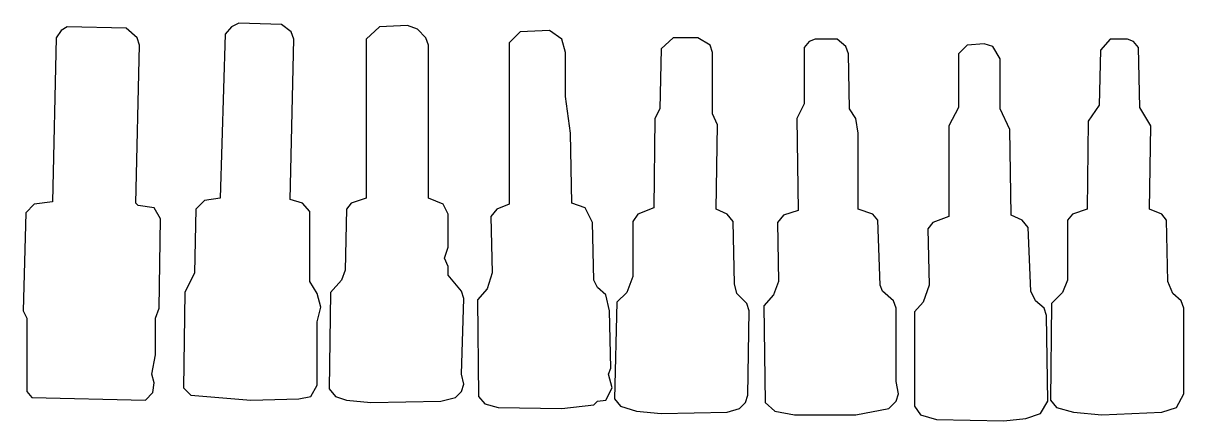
# Model space of a CAD drawing. Header units: metres. Extents: x -3.41 to 3.41, y -1.17 to 1.17.
import ezdxf

# ---------------------------------------------------------------- set-up
doc = ezdxf.new("R2010")
doc.units = ezdxf.units.M

msp = doc.modelspace()

# ---------------------------------------------------------------- linework, layer by layer
for points in [[(-2.427, -1.0191), (-2.0741, -1.0479), (-1.7932, -1.0407), (-1.7212, -1.0263), (-1.6852, -0.9614), (-1.6852, -0.5869), (-1.6636, -0.5005), (-1.6852, -0.4213), (-1.7284, -0.3493), (-1.7284, 0.0612), (-1.7716, 0.1116), (-1.8437, 0.1332), (-1.8221, 1.0767), (-1.8365, 1.1199), (-1.8941, 1.1631), (-2.1461, 1.1703), (-2.1893, 1.1487), (-2.2254, 1.1055), (-2.2542, 0.1404), (-2.3478, 0.126), (-2.3982, 0.0756), (-2.4054, -0.2989), (-2.463, -0.4141), (-2.4702, -0.9758), (-2.427, -1.0191)], [(-3.3632, -1.0335), (-2.6935, -1.0479), (-2.6503, -1.0046), (-2.6431, -0.947), (-2.6575, -0.8966), (-2.6359, -0.7814), (-2.6359, -0.5653), (-2.6142, -0.5077), (-2.607, 0.018), (-2.6431, 0.0828), (-2.7367, 0.0972), (-2.7511, 0.1116), (-2.7295, 1.0407), (-2.7439, 1.0839), (-2.8087, 1.1415), (-3.1544, 1.1487), (-3.1904, 1.1271), (-3.2192, 1.0839), (-3.2408, 0.1188), (-3.3488, 0.1044), (-3.3992, 0.054), (-3.4136, -0.5221), (-3.392, -0.5653), (-3.392, -0.9974), (-3.3632, -1.0335)], [(-1.5124, -1.0479), (-1.3683, -1.0623), (-0.9578, -1.0551), (-0.8714, -1.0335), (-0.8354, -0.9974), (-0.821, -0.9542), (-0.8354, -0.8966), (-0.821, -0.4501), (-0.8354, -0.4069), (-0.9146, -0.3133), (-0.9146, -0.2629), (-0.9362, -0.2125), (-0.9146, -0.1476), (-0.9146, 0.0468), (-0.9434, 0.1044), (-1.0299, 0.1404), (-1.0299, 1.0407), (-1.0443, 1.0839), (-1.0947, 1.1343), (-1.1523, 1.1559), (-1.3179, 1.1487), (-1.3971, 1.0767), (-1.3971, 0.1404), (-1.4836, 0.1116), (-1.5124, 0.0756), (-1.5196, -0.2845), (-1.5412, -0.3421), (-1.606, -0.4141), (-1.6132, -0.983), (-1.5772, -1.0263), (-1.5124, -1.0479)], [(-0.6194, -1.0911), (-0.2449, -1.0983), (-0.0576, -1.0767), (-0.036, -1.0551), (0.0144, -1.0479), (0.0504, -0.9758), (0.0288, -0.8966), (0.0432, -0.8606), (0.036, -0.5221), (0.0144, -0.4285), (-0.036, -0.3853), (-0.0576, -0.3421), (-0.0648, -0.0036), (-0.108, 0.0828), (-0.1872, 0.1116), (-0.1944, 0.5221), (-0.2233, 0.7382), (-0.2233, 0.9974), (-0.2449, 1.0767), (-0.3169, 1.1271), (-0.4897, 1.1199), (-0.5545, 1.0551), (-0.5545, 0.1044), (-0.6266, 0.0756), (-0.6626, 0.0324), (-0.6554, -0.2989), (-0.6842, -0.3925), (-0.7418, -0.4573), (-0.7346, -1.0263), (-0.6986, -1.0695), (-0.6194, -1.0911)], [(0.1944, -1.1127), (0.3385, -1.1271), (0.7274, -1.1199), (0.7994, -1.0983), (0.8354, -1.0623), (0.8498, -1.0191), (0.857, -0.5221), (0.8426, -0.4789), (0.785, -0.4213), (0.7706, -0.3637), (0.7634, 0.0036), (0.7274, 0.0468), (0.6626, 0.0756), (0.6698, 0.5725), (0.641, 0.6374), (0.641, 0.9974), (0.6266, 1.0407), (0.5545, 1.0839), (0.4105, 1.0839), (0.3385, 1.0191), (0.3313, 0.6662), (0.3025, 0.6086), (0.2953, 0.0828), (0.2017, 0.0468), (0.1728, 0.0036), (0.1728, -0.3205), (0.1368, -0.4141), (0.0792, -0.4717), (0.0648, -1.0407), (0.1008, -1.0839), (0.1944, -1.1127)], [(1.1235, -1.1343), (1.4836, -1.1343), (1.678, -1.0983), (1.7212, -1.0551), (1.7356, -1.0119), (1.7212, -0.9398), (1.7212, -0.5077), (1.7068, -0.4645), (1.642, -0.4069), (1.6276, -0.3709), (1.6132, 0.0108), (1.5844, 0.0468), (1.498, 0.0756), (1.498, 0.5221), (1.4836, 0.6086), (1.4476, 0.6662), (1.4404, 0.9902), (1.426, 1.0335), (1.3755, 1.0767), (1.2459, 1.0767), (1.2099, 1.0623), (1.1811, 1.0263), (1.1811, 0.695), (1.1379, 0.6086), (1.1451, 0.0684), (1.0587, 0.0396), (1.0227, -0.0036), (1.0299, -0.3493), (1.001, -0.4285), (0.9434, -0.4933), (0.9506, -1.0623), (1.0083, -1.1127), (1.1235, -1.1343)], [(1.9589, -1.1631), (2.355, -1.1703), (2.4846, -1.1559), (2.571, -1.1271), (2.6142, -1.0551), (2.607, -0.5509), (2.5926, -0.5077), (2.5422, -0.4645), (2.5134, -0.4069), (2.499, -0.0324), (2.463, 0.0108), (2.3982, 0.0396), (2.391, 0.5437), (2.3334, 0.6662), (2.3334, 0.9614), (2.2902, 1.0335), (2.2398, 1.0479), (2.1389, 1.0407), (2.0885, 0.9902), (2.0885, 0.6734), (2.0309, 0.5653), (2.0309, 0.0324), (1.9373, -0.0036), (1.9085, -0.0396), (1.9157, -0.3709), (1.8797, -0.4717), (1.8293, -0.5293), (1.8293, -1.0839), (1.8653, -1.1343), (1.9589, -1.1631)], [(2.7655, -1.1199), (2.9311, -1.1343), (3.284, -1.1199), (3.3704, -1.0911), (3.4136, -1.0119), (3.4136, -0.5077), (3.3992, -0.4645), (3.3488, -0.4213), (3.32, -0.3493), (3.3128, 0.0108), (3.284, 0.0468), (3.212, 0.0756), (3.2192, 0.5653), (3.1544, 0.6734), (3.1472, 1.0263), (3.1184, 1.0623), (3.0824, 1.0767), (2.9815, 1.0767), (2.9239, 1.0119), (2.9167, 0.6878), (2.8519, 0.5941), (2.8447, 0.0756), (2.7583, 0.0468), (2.7295, 0.0108), (2.7295, -0.3421), (2.7007, -0.4141), (2.6359, -0.4789), (2.6287, -1.0479), (2.6647, -1.0911), (2.7655, -1.1199)]]:
    msp.add_lwpolyline(points)

doc.saveas('drawing.dxf')
